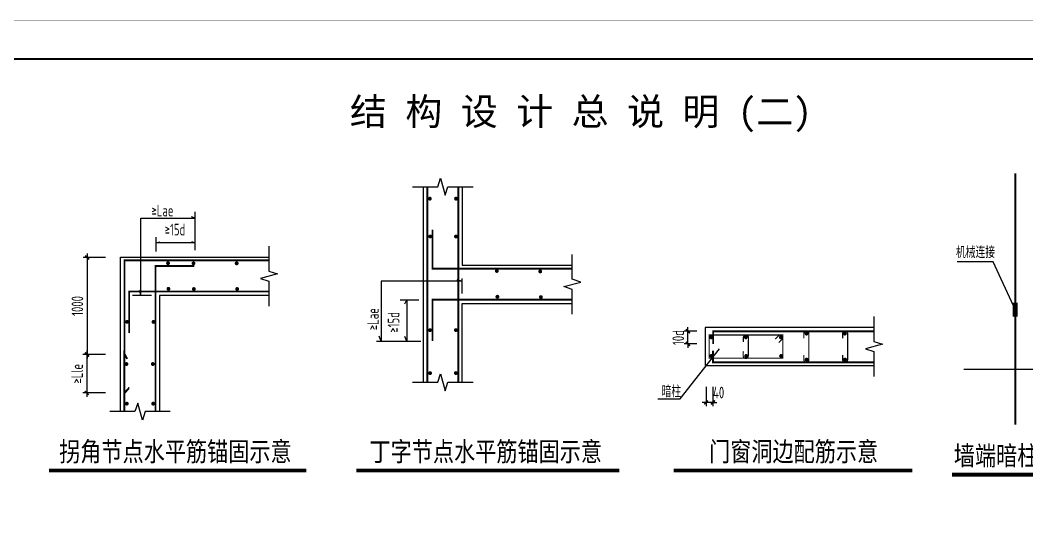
# Model space of a CAD drawing. Extents: x 1646991 to 1903782, y -359694 to -275762.
# Drawn here: x 1847761 to 1873750, y -313649 to -300289 of the extents above; entities that cross this region are included whole.
import ezdxf
from ezdxf.enums import TextEntityAlignment as Align

# ---------------------------------------------------------------- set-up
doc = ezdxf.new("R2010")
doc.units = 0
doc.header["$LTSCALE"] = 1000
doc.header["$MEASUREMENT"] = 0
doc.linetypes.add('K', pattern=[20, 10, 10])
doc.layers.get('0').update_dxf_attribs({"linetype": 'CONTINUOUS'})
doc.layers.get('Defpoints').update_dxf_attribs({"linetype": 'CONTINUOUS'})
for name, color, linetype in [('AXIS', 3, 'CONTINUOUS'), ('SHEET_LINE', 6, 'CONTINUOUS'), ('字', 3, 'CONTINUOUS'), ('线', 7, 'CONTINUOUS')]:
    doc.layers.add(name, color=color, linetype=linetype)
doc.layers.add('钢筋', color=1, linetype='CONTINUOUS', lineweight=35)
doc.styles.add('-黑体', font='simhei.ttf', dxfattribs={"width": 0.8})
doc.styles.add('TSSD_Dimension', font='Tssdeng.shx', dxfattribs={"width": 0.7, "bigfont": 'hztxt.shx'})
doc.dimstyles.new('TSSD_100_100', dxfattribs={"dimtxt": 300, "dimasz": 100, "dimexe": 100, "dimexo": 250, "dimgap": 100, "dimtad": 1, "dimdec": 0, "dimzin": 0, "dimdsep": 46, "dimtxsty": 'TSSD_Dimension', "dimblk": 'ARCHTICK', "dimcen": 0, "dimdle": 100, "dimclrt": 7, "dimadec": 0, "dimazin": 0, "dimtfac": 1, "dimtdec": 0, "dimtix": 1, "dimtmove": 2, "dimatfit": 3, "dimfxl": 1, "dimtolj": 1, "dimtzin": 0, "dimarcsym": 0})

# ---------------------------------------------------------------- blocks, each defined once
blk = doc.blocks.new('_ArchTick')
at = {"color": 0, "linetype": 'ByBlock', "const_width": 0.4}
blk.add_lwpolyline([(-0.5, -0.5), (0.5, 0.5)], dxfattribs=at)
blk = doc.blocks.new('*D26')
at = {"layer": 'AXIS', "color": 0, "lineweight": -2, "transparency": 16777216}
for p, q in [((1865001, -308316), (1865001, -308216)), ((1865228, -308316), (1864901, -308316)), ((1865001, -308644), (1865001, -308316)), ((1865228, -308644), (1864901, -308644)), ((1865001, -308644), (1865001, -308744))]:
    blk.add_line(p, q, dxfattribs=at)
at = {"layer": 'Defpoints', "color": 0, "transparency": 16777216}
for p in [(1865001, -308316), (1865478, -308316), (1865478, -308644)]:
    blk.add_point(p, dxfattribs=at)
at = {"layer": 'AXIS', "color": 0, "lineweight": -2, "transparency": 16777216, "xscale": 100, "yscale": 100, "zscale": 100}
for p, rotation in [((1865001, -308316), 270), ((1865001, -308644), 90)]:
    blk.add_blockref('_ArchTick', p, dxfattribs=dict(at, rotation=rotation))
at = {"layer": 'AXIS', "color": 7, "transparency": 16777216, "insert": (1864751, -308480), "char_height": 300, "attachment_point": 5, "rotation": 90, "style": 'TSSD_Dimension'}
blk.add_mtext('\\A1;10d', dxfattribs=at)
blk = doc.blocks.new('*D35')
at = {"layer": 'AXIS', "color": 0, "lineweight": -2, "transparency": 16777216}
for p, q in [((1865467, -309753), (1865467, -310254)), ((1865645, -309753), (1865645, -310254)), ((1865467, -310154), (1865367, -310154)), ((1865645, -310154), (1865467, -310154)), ((1865645, -310154), (1865745, -310154))]:
    blk.add_line(p, q, dxfattribs=at)
at = {"layer": 'Defpoints', "color": 0, "transparency": 16777216}
for p in [(1865467, -309503), (1865645, -309503), (1865467, -310154)]:
    blk.add_point(p, dxfattribs=at)
at = {"layer": 'AXIS', "color": 0, "lineweight": -2, "transparency": 16777216, "xscale": 100, "yscale": 100, "zscale": 100}
blk.add_blockref('_ArchTick', (1865467, -310154), dxfattribs=at)
at = {"layer": 'AXIS', "color": 0, "lineweight": -2, "transparency": 16777216, "xscale": 100, "yscale": 100, "zscale": 100, "rotation": 180}
blk.add_blockref('_ArchTick', (1865645, -310154), dxfattribs=at)
at = {"layer": 'AXIS', "color": 7, "transparency": 16777216, "insert": (1865793, -309899), "char_height": 300, "attachment_point": 5, "style": 'TSSD_Dimension'}
blk.add_mtext('\\A1;40', dxfattribs=at)
blk = doc.blocks.new('*D54')
at = {"layer": 'AXIS', "color": 0, "lineweight": -2, "transparency": 16777216}
for p, q in [((1849962, -306414), (1849389, -306414)), ((1849489, -306314), (1849489, -309017)), ((1849962, -308917), (1849389, -308917))]:
    blk.add_line(p, q, dxfattribs=at)
at = {"layer": 'Defpoints', "color": 0, "transparency": 16777216}
for p in [(1850212, -306414), (1849489, -308917), (1850212, -308917)]:
    blk.add_point(p, dxfattribs=at)
at = {"layer": 'AXIS', "color": 0, "lineweight": -2, "transparency": 16777216, "xscale": 100, "yscale": 100, "zscale": 100}
for p, rotation in [((1849489, -306414), 90), ((1849489, -308917), 270)]:
    blk.add_blockref('_ArchTick', p, dxfattribs=dict(at, rotation=rotation))
at = {"layer": 'AXIS', "color": 7, "transparency": 16777216, "insert": (1849239, -307665), "char_height": 300, "attachment_point": 5, "rotation": 90, "style": 'TSSD_Dimension'}
blk.add_mtext('\\A1;1000', dxfattribs=at)
blk = doc.blocks.new('*D55')
at = {"layer": 'AXIS', "color": 0, "lineweight": -2, "transparency": 16777216}
for p, q in [((1849962, -308917), (1849382, -308917)), ((1849482, -308817), (1849482, -310009)), ((1849962, -309909), (1849382, -309909))]:
    blk.add_line(p, q, dxfattribs=at)
at = {"layer": 'Defpoints', "color": 0, "transparency": 16777216}
for p in [(1850212, -308917), (1849482, -309909), (1850212, -309909)]:
    blk.add_point(p, dxfattribs=at)
at = {"layer": 'AXIS', "color": 0, "lineweight": -2, "transparency": 16777216, "xscale": 100, "yscale": 100, "zscale": 100}
for p, rotation in [((1849482, -308917), 90), ((1849482, -309909), 270)]:
    blk.add_blockref('_ArchTick', p, dxfattribs=dict(at, rotation=rotation))
at = {"layer": 'AXIS', "color": 7, "transparency": 16777216, "insert": (1849232, -309413), "char_height": 300, "attachment_point": 5, "rotation": 90, "style": 'TSSD_Dimension'}
blk.add_mtext('\\A1;≥Lle', dxfattribs=at)

msp = doc.modelspace()

# ---------------------------------------------------------------- linework, layer by layer
at = {"layer": 'SHEET_LINE'}
for points, const_width in [([(1819679.7, -359691.5), (1819679.7, -300291.5), (1903779.7, -300291.5), (1903779.7, -359691.5)], 5), ([(1822179.7, -358691.5), (1822179.7, -301291.5), (1902779.7, -301291.5), (1902779.7, -358691.5)], 50)]:
    msp.add_lwpolyline(points, close=True, dxfattribs=dict(at, const_width=const_width))
at = {"layer": '线', "linetype": 'Continuous'}
for p, q in [((1858172.6, -309632.4), (1858172.6, -304588.4)), ((1852275, -306225.3), (1852275, -305235.9)), ((1851261.9, -305889.7), (1851261.9, -306257.6)), ((1872877.2, -306525), (1871947.7, -306525)), ((1873457.1, -307774), (1872877.2, -306525)), ((1859172.6, -307340.5), (1859172.6, -306956.7)), ((1851148.9, -307390.7), (1850660.2, -307390.7)), ((1857574, -307503.3), (1858056.2, -307503.3)), ((1856962.9, -308575.1), (1858107.2, -308575.1))]:
    msp.add_line(p, q, dxfattribs=at)
at = {"layer": '线'}
for points in [[(1857892.6, -304588.4), (1858542.6, -304588.4), (1858612.6, -304368.4), (1858732.6, -304808.4), (1858802.6, -304588.4), (1859452.6, -304588.4)], [(1854184.4, -306125.9), (1854184.4, -306768.3), (1854404.4, -306838.3), (1853964.4, -306958.3), (1854184.4, -307028.3), (1854184.4, -307670.7)], [(1862014.1, -307878.9), (1862014.1, -307236.5), (1861794.1, -307166.5), (1862234.1, -307046.5), (1862014.1, -306976.5), (1862014.1, -306334.1)], [(1869803.5, -307936.4), (1869803.5, -308578.8), (1870023.5, -308648.8), (1869583.5, -308768.8), (1869803.5, -308838.8), (1869803.5, -309481.2)], [(1857892.6, -309632.4), (1858542.6, -309632.4), (1858612.6, -309412.4), (1858732.6, -309852.4), (1858802.6, -309632.4), (1859452.6, -309632.4)], [(1851635.4, -310390.7), (1850985.4, -310390.7), (1850915.4, -310610.7), (1850795.4, -310170.7), (1850725.4, -310390.7), (1850075.4, -310390.7)]]:
    msp.add_lwpolyline(points, dxfattribs=at)
at = {"layer": '线', "linetype": 'Continuous'}
for points in [[(1859172.6, -304588.4), (1859172.6, -306614.1), (1862014.1, -306614.1)], [(1850829.6, -307258.2), (1850873.2, -307390.7), (1850873.2, -305397.3), (1852275, -305397.3), (1852185.8, -305363.4)], [(1852182.4, -306002.7), (1852278.4, -306039.2), (1851265.3, -306039.2), (1851370.7, -306008.1)], [(1850355.4, -310390.7), (1850355.4, -306405.9), (1854184.4, -306405.9)], [(1859036.4, -306978.2), (1859172.6, -307026.9), (1857080.5, -307026.9), (1857080.5, -308575.1), (1857025.6, -308439.9)], [(1854184.4, -307390.7), (1851355.4, -307390.7), (1851355.4, -310390.7)], [(1857695.5, -307610.8), (1857741.3, -307503.3), (1857741.3, -308575.1), (1857695.5, -308455.3)], [(1859172.6, -309632.4), (1859172.6, -307598.9), (1862014.1, -307598.9)], [(1869803.5, -308216.4), (1865448.9, -308216.4), (1865448.9, -309201.2), (1869803.5, -309201.2)], [(1864225.5, -310060.9), (1864796, -310060.9), (1865813.8, -308767.9)], [(1872120.5, -309295.5), (1876965.4, -309295.5)]]:
    msp.add_lwpolyline(points, dxfattribs=at)
at = {"layer": '线', "color": 2, "linetype": 'Continuous', "const_width": 100}
for points in [[(1848504.6, -311910.6), (1855150.8, -311910.6)], [(1856438.3, -311910.6), (1863232.2, -311910.6)], [(1864628.8, -311910.6), (1870789.1, -311910.6)], [(1871817.8, -312015.9), (1877493.9, -312015.9)]]:
    msp.add_lwpolyline(points, dxfattribs=at)
at = {"layer": '钢筋'}
for points, const_width in [([(1873449, -310725.4), (1873449, -304239.1)], 50), ([(1858272.6, -304588.4), (1858272.6, -309632.4)], 50), ([(1859072.6, -309632.4), (1859072.6, -304588.4)], 50), ([(1862014.1, -306698.9), (1858405.8, -306698.9), (1858405.8, -305696.3)], 50), ([(1854184.4, -306490.7), (1854184.4, -306490.7), (1850455.4, -306490.7), (1850455.4, -309911.2), (1850571.5, -309781.2), (1850579.9, -309781.2)], 50), ([(1852255.4, -306633.4), (1851255.4, -306633.4), (1851255.4, -310390.7)], 50), ([(1854184.4, -307290.7), (1850574.7, -307290.7), (1850574.7, -308358.7)], 50), ([(1862014.1, -307498.9), (1858405.8, -307498.9), (1858405.8, -308566.9)], 50), ([(1867255, -308518.8), (1867358.9, -308414.9), (1867450.8, -308414.9), (1867450.8, -309013.4), (1865546.4, -309013.4), (1865546.4, -308414.9), (1867450.8, -308414.9), (1867450.8, -308506.7), (1867346.9, -308610.7)], 30), ([(1869803.5, -308316.4), (1869803.5, -308316.4), (1865652.2, -308316.4), (1865652.2, -308643.7)], 50), ([(1850525, -309030.7), (1850525, -309030.7), (1850454.1, -308905.6), (1850454.1, -310390.7), (1850454.1, -310390.7)], 50), ([(1869803.5, -309116.4), (1869803.5, -309116.4), (1865645, -309116.4), (1865645, -308818.7)], 50)]:
    msp.add_lwpolyline(points, dxfattribs=dict(at, const_width=const_width))
at = {"layer": '钢筋', "const_width": 50}
for points in [[(1858363.8, -304895.8, 1), (1858313.8, -304895.8, 1)], [(1859038.8, -304895.8, 1), (1858988.8, -304895.8, 1)], [(1858371.4, -305871.8, 1), (1858321.4, -305871.8, 1)], [(1859036.4, -305871.8, 1), (1858986.4, -305871.8, 1)], [(1851603.8, -306559.7, 1), (1851553.8, -306559.7, 1)], [(1852260, -306565.7, 1), (1852210, -306565.7, 1)], [(1853376, -306563.8, 1), (1853326, -306563.8, 1)], [(1860092.6, -306761.9, 1), (1860042.6, -306761.9, 1)], [(1861211.7, -306774.4, 1), (1861161.7, -306774.4, 1)], [(1851615.2, -307222.3, 1), (1851565.2, -307222.3, 1)], [(1852271.4, -307228.3, 1), (1852221.4, -307228.3, 1)], [(1853387.4, -307226.4, 1), (1853337.4, -307226.4, 1)], [(1860106.2, -307426.9, 1), (1860056.2, -307426.9, 1)], [(1861229.1, -307436.5, 1), (1861179.1, -307436.5, 1)], [(1850545.6, -308075.9, 1), (1850495.6, -308075.9, 1)], [(1851227.9, -308075.9, 1), (1851177.9, -308075.9, 1)], [(1858368, -308287.9, 1), (1858318, -308287.9, 1)], [(1859034.2, -308287.9, 1), (1858984.2, -308287.9, 1)], [(1865626, -308474.8, 1), (1865576, -308474.8, 1)], [(1866522.8, -308474.8, 1), (1866472.8, -308474.8, 1)], [(1867425.4, -308474.8, 1), (1867375.4, -308474.8, 1)], [(1868083.9, -308378.3, 1), (1868033.9, -308378.3, 1)], [(1869077.8, -308378.3, 1), (1869027.8, -308378.3, 1)], [(1865630.7, -308955.4, 1), (1865580.7, -308955.4, 1)], [(1866527.5, -308955.4, 1), (1866477.5, -308955.4, 1)], [(1867430.1, -308955.4, 1), (1867380.1, -308955.4, 1)], [(1868088.6, -309047.9, 1), (1868038.6, -309047.9, 1)], [(1869082.5, -309047.9, 1), (1869032.5, -309047.9, 1)], [(1850529.2, -309163.8, 1), (1850479.2, -309163.8, 1)], [(1851211.4, -309163.8, 1), (1851161.4, -309163.8, 1)], [(1858368, -309397.2, 1), (1858318, -309397.2, 1)], [(1859034.2, -309397.2, 1), (1858984.2, -309397.2, 1)], [(1850539.8, -310185.9, 1), (1850489.8, -310185.9, 1)], [(1851222, -310185.9, 1), (1851172, -310185.9, 1)]]:
    msp.add_lwpolyline(points, format="xyb", close=True, dxfattribs=at)
msp.add_lwpolyline([(1873411.3, -307607.8), (1873489, -307607.8), (1873489, -307911.8), (1873411.3, -307911.8)], close=True, dxfattribs=at)
at = {"layer": '钢筋', "const_width": 30}
for points in [[(1866431.3, -308594.2), (1866432.3, -308474.2, -1), (1866562.3, -308475.4), (1866557.6, -308956, -1), (1866427.6, -308954.8), (1866428.7, -308834.8)], [(1867991.4, -308497.6), (1867991.4, -308377.6, -1), (1868121.4, -308377.6), (1868121.4, -309052.7, -1), (1867991.4, -309052.7), (1867991.4, -308932.7)], [(1868993.3, -308497.6), (1868993.3, -308377.6, -1), (1869123.3, -308377.6), (1869123.3, -309052.7, -1), (1868993.3, -309052.7), (1868993.3, -308932.7)]]:
    msp.add_lwpolyline(points, format="xyb", dxfattribs=at)

# ---------------------------------------------------------------- texts
at = {"layer": '字', "color": 3, "linetype": 'K', "style": '-黑体'}
msp.add_text('结 构 设 计 总 说 明 (二)', height=700, dxfattribs=at).set_placement((1862235.7, -302646.6), align=Align.MIDDLE_CENTER)
at = {"layer": '字', "style": 'TSSD_Dimension', "width": 0.7}
for s, p in [('≥Lae', (1851152.5, -305352.5)), ('暗柱', (1864320.4, -310020.8))]:
    msp.add_text(s, height=300, dxfattribs=at).set_placement(p)
msp.add_text('≥15d', height=300, dxfattribs=at).set_placement((1851494, -305933.4), align=Align.BOTTOM_LEFT)
msp.add_text('机械连接', height=300, dxfattribs=at).set_placement((1872424.1, -306264.5), align=Align.MIDDLE)
msp.add_text('≥Lae', height=300, rotation=90, dxfattribs=at).set_placement((1857018.8, -308287.6))
msp.add_text('≥15d', height=300, rotation=90, dxfattribs=at).set_placement((1857641.1, -308354.8), align=Align.BOTTOM_LEFT)
at = {"layer": '字', "color": 4, "style": '-黑体', "width": 0.8}
for s, p in [('拐角节点水平筋锚固示意', (1851768.6, -311411.3)), ('丁字节点水平筋锚固示意', (1859780.7, -311411.3)), ('门窗洞边配筋示意', (1867729.2, -311411.3)), ('墙端暗柱主筋搭接示意', (1874592.7, -311516.6))]:
    msp.add_text(s, height=500, dxfattribs=at).set_placement(p, align=Align.MIDDLE)

# ---------------------------------------------------------------- dimensions: what is measured, and where the dimension line sits
at = {"layer": 'AXIS'}
for base, p1, p2, text, picture, middle in [((1849488.6, -308916.6), (1850211.7, -306413.8), (1850211.7, -308916.6), '1000', '*D54', (1849238.6, -307665.2)), ((1849481.6, -309909.2), (1850211.7, -308916.6), (1850211.7, -309909.2), '≥Lle', '*D55', (1849231.6, -309412.9))]:
    dim = msp.add_linear_dim(base=base, p1=p1, p2=p2, angle=90, text=text, dimstyle='TSSD_100_100', override={"dimtxt": 300, "dimtxsty": 'TSSD_Dimension'}, dxfattribs=at)
    dim.commit()
    dim.dimension.update_dxf_attribs({"geometry": picture, "text_midpoint": middle})
dim = msp.add_aligned_dim(p1=(1865478.3, -308643.7), p2=(1865478.3, -308316.4), distance=477, text='10d', dimstyle='TSSD_100_100', override={"dimtxt": 300, "dimtxsty": 'TSSD_Dimension'}, dxfattribs=at)
dim.commit()
dim.dimension.update_dxf_attribs({"geometry": '*D26', "text_midpoint": (1864751.4, -308480.1)})
dim = msp.add_linear_dim(base=(1865466.9, -310154.5), p1=(1865645.2, -309502.7), p2=(1865466.9, -309502.7), angle=180, text='40', dimstyle='TSSD_100_100', override={"dimtxt": 300, "dimtxsty": 'TSSD_Dimension'}, dxfattribs=at)
dim.commit()
dim.dimension.update_dxf_attribs({"geometry": '*D35', "text_midpoint": (1865793.1, -309899.5), "dimtype": 129})

doc.saveas('drawing.dxf')
